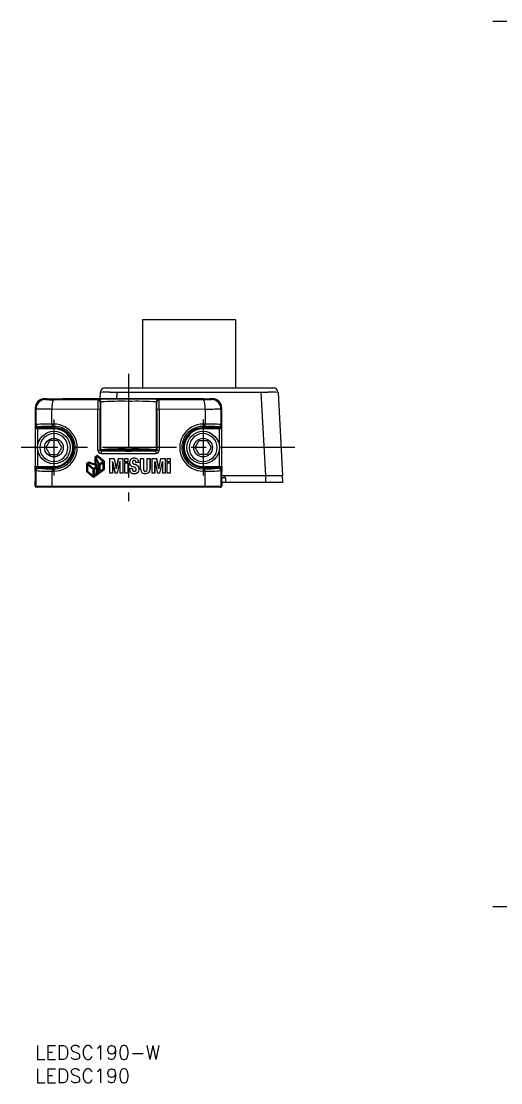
# Model space of a CAD drawing. Extents: x -3 to 705, y -8 to 246.
# Drawn here: x -3 to 99.8, y -8 to 219.8 of the extents above; entities that cross this region are included whole.
import ezdxf

# ---------------------------------------------------------------- set-up
doc = ezdxf.new("R2010")
doc.units = 0
doc.header["$LTSCALE"] = 0.5
doc.linetypes.add('CENTER', pattern=[50.8, 31.75, -6.35, 6.35, -6.35])
for name, color, linetype in [('MSM_CENTER', 1, 'CENTER'), ('MSM_CONTINUOUS', 7, 'CONTINUOUS'), ('MSM_PART_NUMBER', 7, 'CONTINUOUS')]:
    doc.layers.add(name, color=color, linetype=linetype)
doc.styles.get("Standard").update_dxf_attribs({"font": 'txt.shx', "height": 3, "bigfont": 'bigfont.shx'})

# ---------------------------------------------------------------- blocks, each defined once
blk = doc.blocks.new('*U2')
at = {"layer": 'MSM_PART_NUMBER'}
blk.add_text('LEDSC190', height=3, dxfattribs=at).set_placement((0, -8))
blk = doc.blocks.new('*U3')
at = {"layer": 'MSM_PART_NUMBER'}
blk.add_text('LEDSC190-W', height=3, dxfattribs=at).set_placement((0, -3))

msp = doc.modelspace()

# ---------------------------------------------------------------- linework, layer by layer
at = {"layer": 'MSM_CENTER'}
for p, q in [((98.1, 219.8), (301.9, 219.8)), ((20, 144.1), (20, 116.8)), ((4, 134.3), (4, 122.3)), ((36, 134.3), (36, 122.3)), ((55.68, 128.3), (-3, 128.3)), ((98.1, 29.8), (301.9, 29.8))]:
    msp.add_line(p, q, dxfattribs=at)
at = {"layer": 'MSM_CONTINUOUS'}
for p, q in [((23, 155.7), (23, 141.1)), ((43, 155.7), (23, 155.7)), ((43, 141.1), (43, 155.7)), ((13.94, 140.15), (13.87, 138.74)), ((14.94, 141.1), (51.06, 141.1)), ((49.98, 140.16), (16.02, 140.16)), ((17.48, 138.74), (17.56, 140.16)), ((49.42, 122.3), (48.44, 140.16)), ((52.06, 140.15), (53, 122.3)), ((0.18, 136.62), (0, 136.8)), ((0, 136.8), (0, 126.5)), ((2.18, 138.62), (2, 138.8)), ((2.56, 138.8), (2, 138.8)), ((2.56, 138.8), (2.65, 138.78)), ((3.88, 138.59), (13.67, 138.57)), ((34.21, 138.74), (5.79, 138.74)), ((5.79, 138.74), (5.79, 138.74)), ((13.45, 138.56), (13.5, 138.61)), ((13.95, 138.06), (14, 138.11)), ((14, 138.11), (14, 127.85)), ((26, 138.11), (26.05, 138.06)), ((26, 127.85), (26, 138.11)), ((26.5, 138.61), (26.55, 138.56)), ((26.55, 138.56), (36.12, 138.59)), ((36.08, 138.75), (34.21, 138.74)), ((34.21, 138.74), (34.21, 138.74)), ((37.35, 138.78), (37.44, 138.8)), ((38, 138.8), (37.44, 138.8)), ((38, 138.8), (37.82, 138.62)), ((39.82, 136.62), (40, 136.8)), ((40, 126.5), (40, 136.8)), ((0.18, 133.23), (0.18, 136.62)), ((3.59, 133.35), (3.59, 136.59)), ((3.59, 136.59), (13.92, 136.56)), ((13.4, 127.73), (13.4, 136.56)), ((13.92, 127.73), (13.92, 136.56)), ((26.08, 136.56), (36.41, 136.59)), ((26.08, 136.56), (26.08, 127.73)), ((26.6, 136.56), (26.6, 127.73)), ((36.41, 136.59), (36.41, 133.35)), ((39.82, 136.62), (39.82, 133.23)), ((0.08, 124.24), (0.08, 132.36)), ((4, 132.36), (0.08, 132.36)), ((0.09, 133.06), (0.18, 133.23)), ((0.58, 129.04), (0.58, 132.36)), ((0.59, 132.56), (0.68, 132.73)), ((4, 132.56), (0.59, 132.56)), ((3.93, 133.35), (3.59, 133.35)), ((3.66, 132.85), (4, 132.85)), ((4, 132.85), (4, 132.36)), ((36, 132.85), (36.34, 132.85)), ((36, 132.36), (36, 132.85)), ((39.41, 132.56), (36, 132.56)), ((39.92, 132.36), (36, 132.36)), ((36.41, 133.35), (36.07, 133.35)), ((39.32, 132.73), (39.41, 132.56)), ((39.42, 132.36), (39.42, 129.04)), ((39.82, 133.23), (39.91, 133.06)), ((39.92, 132.36), (39.92, 124.24)), ((3.13, 129.8), (2.27, 128.3)), ((2.27, 128.3), (3.13, 126.8)), ((4.87, 129.8), (3.13, 129.8)), ((5.73, 128.3), (4.87, 129.8)), ((4.87, 126.8), (5.73, 128.3)), ((13.4, 127.73), (13.92, 127.73)), ((14, 127.85), (13.92, 127.73)), ((14.01, 127.85), (14.02, 127.77)), ((14.2, 127.65), (14.12, 127.53)), ((25.88, 127.53), (25.8, 127.65)), ((25.98, 127.77), (25.99, 127.85)), ((26.08, 127.73), (26, 127.85)), ((26.08, 127.73), (26.6, 127.73)), ((34.27, 128.3), (35.13, 129.8)), ((35.13, 126.8), (34.27, 128.3)), ((35.13, 129.8), (36.87, 129.8)), ((36.87, 129.8), (37.73, 128.3)), ((37.73, 128.3), (36.87, 126.8)), ((0, 126.5), (0.04, 126.44)), ((0.58, 124.24), (0.58, 127.56)), ((3.13, 126.8), (4.87, 126.8)), ((13.29, 126.6), (12.83, 126.26)), ((12.83, 124.73), (12.83, 126.26)), ((12.83, 126.26), (12.84, 126.26)), ((12.84, 126.26), (13.29, 126.6)), ((12.84, 124.73), (12.84, 126.26)), ((13.02, 125.83), (13.02, 124.66)), ((13.04, 125.83), (13.02, 125.83)), ((13.02, 125.83), (13.65, 124.62)), ((13.66, 124.62), (13.04, 125.83)), ((13.05, 126.18), (13.29, 126.36)), ((13.79, 124.77), (13.05, 126.18)), ((14.77, 125.36), (13.29, 126.6)), ((13.3, 126.36), (13.29, 126.36)), ((13.29, 126.36), (14.53, 125.33)), ((14.54, 125.33), (13.3, 126.36)), ((13.79, 124.77), (14.53, 125.33)), ((14.54, 125.33), (13.8, 124.77)), ((14.11, 127.03), (25.89, 127.03)), ((25.88, 127.53), (14.12, 127.53)), ((14.53, 125.33), (14.54, 125.33)), ((14.77, 125.36), (14.77, 123.62)), ((15.98, 125.96), (16.92, 125.96)), ((15.98, 122.8), (15.98, 125.96)), ((15.98, 122.8), (15.98, 125.96)), ((16.56, 125.32), (16.56, 122.8)), ((16.56, 125.32), (16.57, 125.32)), ((17.13, 122.8), (16.56, 125.32)), ((16.57, 125.32), (17.14, 122.8)), ((16.92, 125.96), (17.37, 123.73)), ((17.37, 123.73), (17.84, 125.96)), ((17.84, 125.96), (17.38, 123.73)), ((17.63, 122.8), (18.2, 125.36)), ((17.84, 125.96), (18.78, 125.96)), ((18.2, 122.8), (18.2, 125.36)), ((18.2, 122.8), (18.2, 125.36)), ((18.2, 125.36), (18.2, 125.36)), ((18.78, 125.96), (18.78, 122.8)), ((19.23, 125.96), (19.87, 125.96)), ((19.23, 125.28), (19.23, 125.96)), ((19.23, 125.28), (19.23, 125.96)), ((19.87, 125.96), (19.87, 125.28)), ((22.6, 125.96), (23.24, 125.96)), ((22.6, 123.76), (22.6, 125.96)), ((23.24, 125.96), (23.24, 123.75)), ((23.24, 125.96), (23.24, 123.75)), ((23.98, 125.96), (24.62, 125.96)), ((23.98, 123.75), (23.98, 125.96)), ((24.61, 125.96), (24.61, 123.76)), ((24.62, 125.96), (24.62, 123.76)), ((25.07, 125.96), (26.02, 125.96)), ((25.07, 122.8), (25.07, 125.96)), ((25.65, 125.33), (25.64, 122.8)), ((25.66, 125.33), (25.65, 125.33)), ((25.65, 122.8), (25.66, 125.33)), ((25.66, 125.33), (26.22, 122.8)), ((26.47, 123.73), (26.01, 125.96)), ((26.02, 125.96), (26.48, 123.73)), ((26.48, 123.73), (26.93, 125.96)), ((26.71, 122.8), (27.27, 125.33)), ((26.72, 122.8), (27.29, 125.33)), ((26.93, 125.96), (27.87, 125.96)), ((27.27, 125.33), (27.29, 125.33)), ((27.29, 125.33), (27.29, 122.8)), ((27.86, 125.96), (27.86, 122.8)), ((27.87, 125.96), (27.87, 122.8)), ((28.32, 125.96), (28.96, 125.96)), ((28.32, 125.28), (28.32, 125.96)), ((28.94, 125.96), (28.94, 125.28)), ((28.96, 125.96), (28.96, 125.28)), ((36.87, 126.8), (35.13, 126.8)), ((39.42, 127.56), (39.42, 124.24)), ((39.96, 126.44), (40, 126.5)), ((0.04, 124.41), (0, 124.35)), ((0, 123.25), (0, 124.35)), ((0, 123.25), (0.04, 123.19)), ((0.08, 124.24), (0.58, 124.24)), ((0.18, 123.37), (0.09, 123.54)), ((0.18, 120), (0.18, 123.37)), ((0.58, 124.24), (4, 124.24)), ((0.59, 124.04), (4, 124.04)), ((0.68, 123.87), (0.59, 124.04)), ((3.59, 123.25), (3.59, 120)), ((3.59, 123.25), (3.93, 123.25)), ((4, 123.75), (3.66, 123.75)), ((4, 124.24), (4, 123.75)), ((11.05, 124.93), (11.47, 125.25)), ((11.05, 123.16), (11.05, 124.93)), ((11.05, 124.93), (11.06, 124.93)), ((11.05, 123.16), (11.06, 123.16)), ((11.05, 123.16), (12.51, 121.93)), ((11.06, 124.93), (11.48, 125.24)), ((11.06, 123.16), (11.06, 124.93)), ((12.51, 121.94), (11.06, 123.16)), ((11.23, 124.67), (11.23, 123.24)), ((11.25, 124.67), (11.23, 124.67)), ((12.42, 123.68), (11.23, 124.67)), ((11.23, 123.24), (12.42, 122.25)), ((11.25, 124.67), (12.43, 123.68)), ((11.5, 125.02), (11.29, 124.87)), ((11.29, 124.87), (12.53, 123.84)), ((11.47, 125.25), (12.83, 124.73)), ((11.52, 125.02), (11.5, 125.02)), ((13.24, 124.36), (11.5, 125.02)), ((11.52, 125.02), (13.25, 124.36)), ((12.42, 123.68), (12.43, 123.68)), ((12.42, 122.25), (12.42, 123.68)), ((12.43, 123.68), (12.43, 122.25)), ((12.53, 123.84), (13.24, 124.36)), ((12.53, 123.84), (12.54, 123.84)), ((13.25, 124.36), (12.54, 123.84)), ((12.61, 123.67), (13.34, 124.21)), ((12.61, 123.67), (12.61, 122.24)), ((12.83, 124.73), (12.84, 124.73)), ((13.14, 124.8), (13, 122.3)), ((13.02, 124.66), (13.54, 124.46)), ((13.24, 124.36), (13.25, 124.36)), ((13.34, 122.78), (13.34, 124.21)), ((13.34, 124.21), (13.35, 124.21)), ((13.35, 124.21), (13.35, 122.78)), ((13.54, 124.46), (13.53, 123.61)), ((13.53, 123.61), (13.65, 123.38)), ((13.53, 123.18), (13.54, 123.18)), ((13.54, 122.7), (13.53, 123.18)), ((13.53, 123.18), (13.72, 122.84)), ((13.73, 122.85), (13.54, 123.18)), ((13.65, 124.62), (13.66, 124.62)), ((13.65, 123.38), (13.65, 124.62)), ((13.65, 123.38), (13.66, 123.38)), ((13.66, 124.62), (13.66, 123.38)), ((13.72, 122.84), (14.77, 123.62)), ((13.79, 124.77), (13.8, 124.77)), ((13.85, 124.59), (14.57, 125.13)), ((13.85, 124.59), (13.85, 123.16)), ((14.57, 123.7), (13.85, 123.16)), ((13.85, 123.16), (13.86, 123.16)), ((13.86, 123.16), (14.58, 123.7)), ((14.57, 123.7), (14.57, 125.13)), ((14.57, 125.13), (14.58, 125.13)), ((14.57, 123.7), (14.58, 123.7)), ((14.58, 125.13), (14.58, 123.7)), ((17.37, 123.73), (17.38, 123.73)), ((19.87, 125.28), (19.23, 125.28)), ((19.23, 125), (19.87, 125)), ((19.23, 122.8), (19.23, 125)), ((19.23, 122.8), (19.23, 125)), ((19.87, 125), (19.87, 122.8)), ((20.19, 123.79), (20.83, 123.79)), ((20.19, 123.66), (20.19, 123.79)), ((20.83, 123.79), (20.83, 123.69)), ((20.83, 123.79), (20.83, 123.69)), ((20.83, 123.69), (20.83, 123.69)), ((22.19, 125.08), (21.58, 125.08)), ((21.99, 124.38), (21.98, 124.38)), ((22.19, 125.17), (22.19, 125.08)), ((22.19, 125.17), (22.19, 125.17)), ((22.19, 125.17), (22.19, 125.08)), ((23.24, 123.75), (23.24, 123.75)), ((24.62, 123.76), (24.61, 123.76)), ((26.48, 123.73), (26.47, 123.73)), ((28.96, 125.28), (28.32, 125.28)), ((28.32, 125), (28.96, 125)), ((28.32, 122.8), (28.32, 125)), ((28.94, 125), (28.94, 122.8)), ((28.96, 125), (28.96, 122.8)), ((36, 123.75), (36, 124.24)), ((36, 124.24), (39.42, 124.24)), ((36, 124.04), (39.41, 124.04)), ((36.34, 123.75), (36, 123.75)), ((36.41, 123.25), (36.07, 123.25)), ((36.41, 120), (36.41, 123.25)), ((39.41, 124.04), (39.32, 123.87)), ((39.42, 124.24), (39.92, 124.24)), ((39.91, 123.54), (39.82, 123.37)), ((39.82, 123.37), (39.82, 120)), ((40, 124.35), (39.96, 124.41)), ((39.96, 123.19), (40, 123.25)), ((40, 124.35), (40, 123.25)), ((0.04, 121.16), (0, 121.1)), ((0, 120), (0, 121.1)), ((12.42, 122.25), (12.43, 122.25)), ((12.51, 121.93), (13.54, 122.7)), ((13.34, 122.78), (12.61, 122.24)), ((12.61, 122.24), (12.62, 122.24)), ((12.62, 122.24), (13.35, 122.78)), ((13.34, 122.78), (13.35, 122.78)), ((16.56, 122.8), (15.98, 122.8)), ((17.63, 122.8), (17.13, 122.8)), ((18.78, 122.8), (18.2, 122.8)), ((19.87, 122.8), (19.23, 122.8)), ((21.24, 122.75), (21.24, 122.75)), ((25.65, 122.8), (25.07, 122.8)), ((26.72, 122.8), (26.22, 122.8)), ((27.87, 122.8), (27.29, 122.8)), ((28.96, 122.8), (28.32, 122.8)), ((39.94, 122.3), (53, 122.3)), ((40, 121.1), (39.96, 121.16)), ((40, 121.1), (40, 120)), ((53.08, 120.8), (40, 120.8)), ((40.77, 121.83), (40.83, 120.8)), ((49.44, 120.8), (49.42, 122.3)), ((53.08, 120.8), (53, 122.3)), ((0, 120), (40, 120)), ((39.8, 119.8), (0.2, 119.8))]:
    msp.add_line(p, q, dxfattribs=at)
for centre, radius in [((4, 128.3), 3.5), ((4, 128.3), 2), ((36, 128.3), 3.5), ((36, 128.3), 2)]:
    msp.add_circle(centre, radius, dxfattribs=at)
for centre, radius, start, end in [((14.94, 140.1), 1, 89.9999, 176.9999), ((15.21, 98.16), 42.02, 88.8942, 91.7311), ((50.79, 98.16), 42.02, 88.2689, 91.1058), ((51.06, 140.1), 1, 3.0001, 90.0001), ((2, 136.8), 2, 89.997, 180.0029), ((2.18, 136.62), 2, 90.0204, 179.9795), ((3.51, 162.75), 24.17, 266.8378, 270.8843), ((4.96, 196.93), 58.19, 267.7312, 270.8246), ((7.35, 137.06), 3.79, 156.2026, 187.1044), ((40.83, 136.95), 27.43, 176.6486, 180.8277), ((13.45, 138.06), 0.5, 0.0205, 89.9795), ((15.66, 112.25), 26.45, 89.3869, 94.6794), ((13.5, 138.11), 0.5, 0.0205, 89.9793), ((36.31, 136.92), 22.39, 177.0973, 180.9372), ((18.45, 60.04), 78.2, 88.866, 93.2632), ((20, -187), 325.72, 89.2858, 90.7138), ((21.77, 72.08), 66.16, 86.3365, 91.5343), ((24.34, 112.28), 26.42, 85.3182, 90.6133), ((26.5, 138.11), 0.5, 90.0206, 179.9797), ((26.55, 138.06), 0.5, 90.0206, 179.9795), ((3.69, 136.92), 22.39, 359.0629, 2.9026), ((1.7, 137.01), 24.9, 358.9603, 3.5635), ((36.22, 159.23), 20.48, 269.6216, 273.1653), ((36.49, 162.76), 24.17, 269.1157, 273.1622), ((32.65, 137.06), 3.79, 352.8956, 23.7972), ((37.82, 136.62), 2, 0.0205, 89.9796), ((38, 136.8), 2, 359.997, 90.003), ((2.7, 219.13), 82.54, 268.2459, 270.6149), ((37.28, 221.14), 84.56, 269.4133, 271.7259), ((1.64, 132.9), 1.56, 174.3802, 180.4173), ((27.47, 132.4), 27.39, 178.9755, 180.0958), ((0.59, 133.06), 0.5, 180.0535, 269.9728), ((2.87, 104.98), 28.38, 88.5444, 95.4421), ((0.68, 133.23), 0.5, 180.0544, 269.9723), ((1.45, 132.41), 0.876, 170.06, 183.1882), ((3.01, 111.64), 21.22, 88.24, 96.3155), ((4.57, 133.24), 0.984, 173.4854, 203.2114), ((4.92, 133.24), 0.996, 173.5564, 202.9365), ((3.96, 128.3), 5.05, 269.6107, 90.3893), ((4.02, 128.3), 4.55, 359.9858, 90.3076), ((4, 128.3), 4.26, 270, 90), ((4, 128.3), 4.06, 270, 90), ((36.04, 128.3), 5.05, 89.6107, 270.3893), ((35.98, 128.3), 4.55, 89.7004, 270.2996), ((36, 128.3), 4.26, 90, 270), ((36, 128.3), 4.06, 90, 270), ((35.08, 133.24), 0.995, 337.0626, 6.444), ((35.43, 133.24), 0.984, 336.7883, 6.5144), ((36.99, 111.64), 21.22, 83.6845, 91.76), ((37.29, 109.51), 23.85, 83.902, 92.1115), ((39.32, 133.23), 0.5, 270.0279, 359.9457), ((39.41, 133.06), 0.5, 270.0273, 359.9462), ((38.55, 132.41), 0.876, 356.8162, 9.9366), ((38.36, 132.9), 1.56, 359.5909, 5.6193), ((12.54, 132.4), 27.38, 359.9041, 1.0257), ((4, 128.3), 3, 0, 180), ((36, 128.3), 3, 0, 180), ((4, 128.3), 3, 180, 360), ((4.02, 128.3), 4.55, 269.6909, 0.0157), ((14.11, 127.73), 0.704, 180.1706, 269.7996), ((14.12, 127.73), 0.2, 179.8697, 269.762), ((18.43, 70.54), 57.48, 88.4326, 94.4173), ((14.2, 127.85), 0.2, 180.036, 269.9757), ((20, 36.2), 91.63, 86.3714, 93.6286), ((20, 93.59), 34.15, 85.6331, 94.3669), ((20, 161.69), 34.14, 265.632, 274.368), ((21.57, 70.53), 57.49, 85.5831, 91.567), ((25.8, 127.85), 0.2, 270.0245, 359.9637), ((25.88, 127.73), 0.2, 270.2115, 0.157), ((25.89, 127.73), 0.704, 270.2007, 359.8291), ((36, 128.3), 3, 180, 0), ((0.2, 126.5), 0.2, 180, 213.6925), ((0.2, 126.5), 0.2, 180, 215.1291), ((-24.37, 125.43), 24.43, 357.6139, 2.3861), ((18.17, 127.14), 4.06, 174.5919, 181.6642), ((21.16, 125.09), 0.937, 85.0013, 212.6897), ((21.29, 125.22), 0.411, 155.9767, 172.4984), ((21.29, 125.22), 0.41, 155.9767, 172.4984), ((21.15, 125.27), 0.264, 124.4785, 155.3943), ((21.16, 125.27), 0.267, 124.8988, 155.2156), ((21.19, 125.22), 0.322, 100.574, 125.7479), ((21.17, 125.25), 0.295, 106.9064, 125.1876), ((21.2, 125.16), 0.387, 99.318, 107.11), ((21.26, 124.78), 0.769, 97.0802, 100.0619), ((21.24, 124.9), 0.653, 95.1337, 98.9738), ((21.27, 124.59), 0.959, 93.5575, 96.2956), ((21.3, 124.19), 1.36, 92.6634, 95.0874), ((21.68, 118.13), 7.43, 93.4168, 93.5761), ((21.14, 127.2), 1.65, 273.3187, 273.505), ((21.36, 125.2), 0.833, 358.2943, 98.46), ((21.36, 125.2), 0.833, 358.2469, 98.4125), ((21.2, 124.65), 0.9, 83.023, 87.3486), ((21.28, 125.29), 0.262, 60.2817, 84.9584), ((21.22, 125.2), 0.365, 44.6223, 58.676), ((21.22, 125.23), 0.347, 14.1729, 41.6183), ((20.91, 125.14), 0.667, 2.8075, 14.6773), ((21.82, 127.14), 4.08, 358.3499, 5.3944), ((64.38, 125.43), 24.44, 177.6141, 182.3859), ((39.8, 126.5), 0.2, 324.8709, 0), ((39.8, 126.5), 0.2, 326.3116, 359.9977), ((0.2, 124.35), 0.2, 144.8709, 180), ((0.2, 124.35), 0.2, 146.3074, 180.0001), ((0.2, 123.25), 0.2, 180.0003, 217.4209), ((-24.37, 122.18), 24.43, 357.6139, 2.3861), ((27.43, 124.2), 27.35, 179.9037, 181.0265), ((1.64, 123.7), 1.56, 179.5899, 185.6203), ((0.59, 123.54), 0.5, 90.0274, 179.9465), ((0.68, 123.37), 0.5, 90.0279, 179.9455), ((2.71, 147.09), 23.85, 263.902, 272.1114), ((1.45, 124.19), 0.876, 176.8111, 189.9407), ((3.01, 144.96), 21.22, 263.6845, 271.7599), ((4.57, 123.36), 0.982, 156.7501, 186.5532), ((4.92, 123.36), 0.996, 157.0632, 186.4434), ((21.06, 123.6), 0.867, 176.1032, 282.2785), ((21.2, 125.18), 1.02, 216.0832, 247.1529), ((12.66, 102.48), 23.23, 68.4344, 69.4927), ((25.27, 123.81), 4.44, 181.4939, 182.6959), ((25.27, 123.81), 4.44, 181.4939, 182.6959), ((21.5, 123.63), 0.667, 182.8075, 194.6773), ((21.5, 123.63), 0.667, 182.8075, 194.6773), ((21.19, 123.55), 0.347, 194.1729, 221.6183), ((21.19, 123.55), 0.347, 194.1729, 221.6183), ((21.52, 125.19), 0.646, 172.8223, 184.9753), ((21.52, 125.19), 0.644, 172.8223, 184.9753), ((21.33, 125.16), 0.452, 183.775, 202.2727), ((21.33, 125.16), 0.451, 183.775, 202.2727), ((21.22, 125.12), 0.335, 203.2247, 239.5833), ((21.2, 125.12), 0.319, 202.9519, 233.192), ((21.19, 123.57), 0.365, 224.6223, 238.676), ((21.12, 123.48), 0.246, 220.4766, 241.6469), ((21.21, 123.63), 0.42, 240.587, 256.3299), ((21.08, 123.41), 0.164, 242.0248, 250.4923), ((21.34, 125.28), 0.531, 231.9494, 242.3309), ((21.81, 126.13), 1.5, 239.611, 248.0419), ((21.84, 126.2), 1.58, 239.9079, 247.928), ((21.24, 123.79), 0.58, 257.1956, 270.5143), ((20.97, 123.31), 0.81, 45.2656, 73.6967), ((21.38, 123.68), 0.933, 261.8612, 49.0161), ((21.37, 123.68), 0.933, 261.9474, 49.0021), ((21.21, 123.87), 0.666, 273.3316, 287.4595), ((-418.63, -892.28), 1108.07, 66.58577, 66.61092), ((-942.32, -2105.59), 2429.57, 66.62268, 66.63421), ((21.29, 123.56), 0.345, 281.144, 359.6366), ((21.2, 123.61), 0.435, 352.4873, 38.3826), ((17.14, 124.97), 4.44, 1.4939, 2.6959), ((21.08, 123.11), 1.56, 54.641, 66.9967), ((21.08, 123.11), 1.56, 54.5947, 66.9616), ((25.12, 123.8), 2.52, 181.0606, 186.3903), ((23.56, 123.6), 0.939, 184.8152, 204.0991), ((23.32, 123.46), 0.669, 201.2699, 248.976), ((24.69, 123.75), 1.45, 179.8262, 189.5023), ((24.69, 123.75), 1.45, 179.8262, 189.5023), ((23.61, 123.58), 0.372, 170.9986, 175.2685), ((23.69, 123.59), 0.439, 189.6684, 216.9199), ((23.69, 123.59), 0.444, 189.6676, 216.9389), ((23.57, 123.5), 0.289, 218.1928, 255.3093), ((23.58, 123.53), 0.321, 220.616, 256.4247), ((23.6, 123.58), 0.374, 254.3017, 263.2908), ((23.56, 123.42), 0.216, 256.7075, 269.357), ((23.62, 123.62), 0.414, 261.4185, 292.0506), ((23.72, 123.65), 0.904, 263.3614, 6.7457), ((23.64, 123.52), 0.318, 294.2246, 319.4944), ((23.53, 123.59), 0.444, 323.0611, 350.3324), ((22.53, 123.75), 1.45, 350.4977, 0.1738), ((23.83, 123.54), 0.762, 285.7931, 318.2057), ((23.7, 123.61), 0.905, 320.4097, 355.4221), ((20.91, 123.95), 3.72, 353.6118, 357.0258), ((35.08, 123.36), 0.996, 353.5555, 22.9372), ((36.99, 144.96), 21.22, 268.2401, 276.3154), ((35.43, 123.36), 0.984, 353.4856, 23.2117), ((37.13, 151.62), 28.38, 268.5445, 275.4421), ((39.32, 123.37), 0.5, 0.0543, 89.9721), ((38.55, 124.19), 0.876, 350.0602, 3.187), ((39.41, 123.54), 0.5, 0.0539, 89.9723), ((38.36, 123.7), 1.56, 354.3814, 0.4162), ((12.5, 124.2), 27.42, 358.9764, 0.0953), ((64.38, 122.18), 24.44, 177.6143, 182.3857), ((39.8, 124.35), 0.2, 0, 35.1291), ((39.8, 123.25), 0.2, 324.8709, 0), ((39.8, 124.35), 0.2, 0.0022, 33.6885), ((39.8, 123.25), 0.2, 326.3122, 359.9974), ((0.2, 121.1), 0.2, 142.5786, 180), ((23.54, 124.02), 1.27, 248.7543, 273.2071), ((23.65, 124.15), 1.4, 268.3045, 285.9032), ((38.74, -96.87), 218.7, 89.4667, 89.6847), ((39.8, 121.1), 0.2, 0, 35.1291), ((39.8, 121.1), 0.2, 0.0023, 33.6883), ((40.2, 121.8), 0.495, 2.8129, 89.5173), ((0.2, 120), 0.2, 180.0059, 270.0037), ((0.2, 120), 0.2, 180, 270), ((0.38, 120), 0.2, 179.9971, 269.9943), ((3.95, 119.95), 0.366, 172.2919, 204.3852), ((36.05, 119.95), 0.366, 335.6253, 7.6809), ((39.62, 120), 0.2, 270.0043, 0.0048), ((39.8, 120), 0.2, 269.9955, 359.9954), ((39.8, 120), 0.2, 270, 0)]:
    msp.add_arc(centre, radius, start, end, dxfattribs=at)

# ---------------------------------------------------------------- block references
for name in ['*U3', '*U2']:
    msp.add_blockref(name, (0, 0), dxfattribs=at)

doc.saveas('drawing.dxf')
